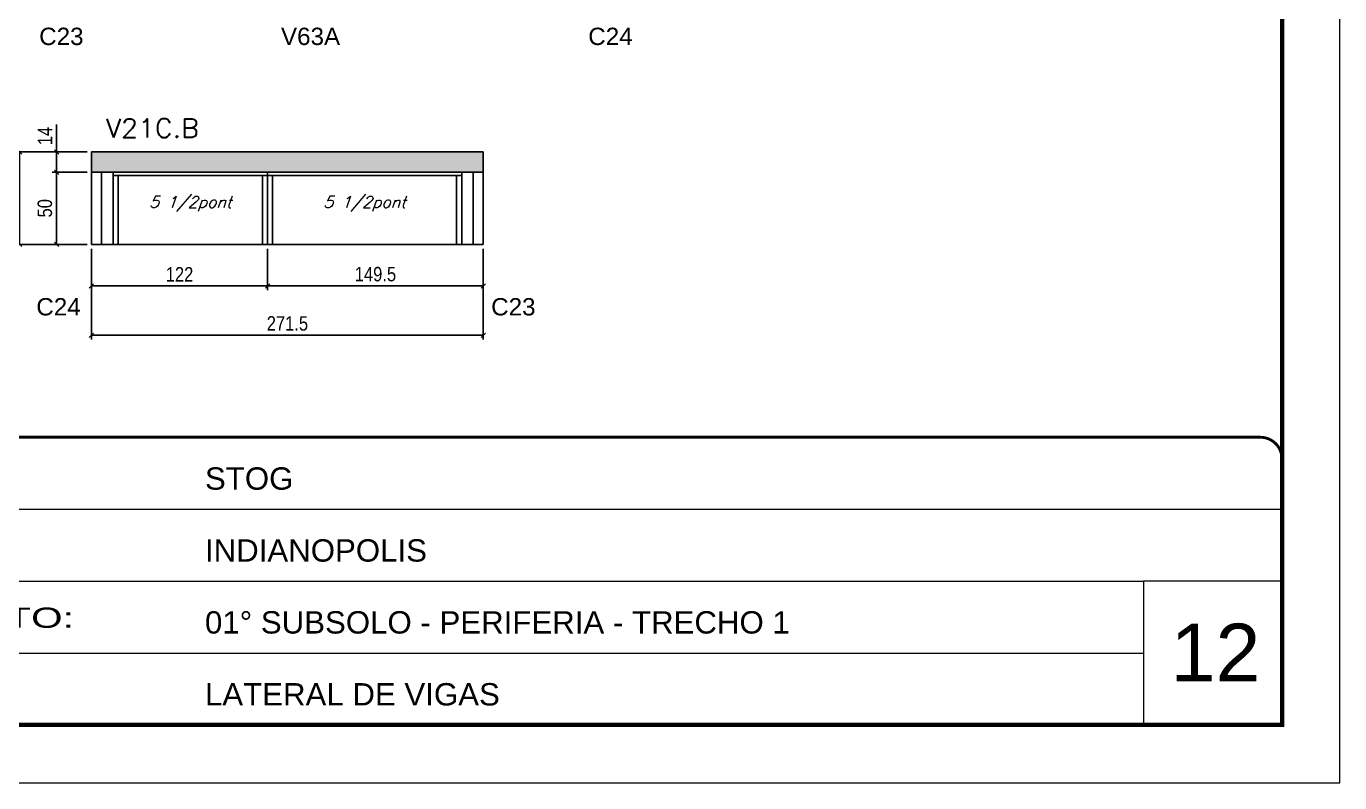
# Model space of a CAD drawing. Extents: x 0 to 6325, y 5574 to 19307.
# Drawn here: x 5330 to 6240, y 14763 to 15287 of the extents above; entities that cross this region are included whole.
import ezdxf

# ---------------------------------------------------------------- set-up
doc = ezdxf.new("R2010")
doc.units = 0
doc.linetypes.add('CONTINUO', pattern=[0])
doc.linetypes.add('DASHED', pattern=[0.75, 0.5, -0.25])
for name, color, linetype in [('1', 1, 'Continuous'), ('5', 5, 'Continuous'), ('COTA', 241, 'Continuous'), ('Painéis', 200, 'Continuous'), ('SARR_2.2x7', 40, 'Continuous'), ('SARR_3.5x7', 81, 'Continuous'), ('texto', 7, 'Continuous')]:
    doc.layers.add(name, color=color, linetype=linetype)
for name, color, linetype, lineweight in [('CARIMBO', 255, 'Continuous', 9), ('Folhas', 255, 'Continuous', 9), ('SARRAFO DE PRESSAO', 251, 'DASHED', 9), ('Texto Seção', 7, 'Continuous', 15)]:
    doc.layers.add(name, color=color, linetype=linetype, lineweight=lineweight)
doc.styles.add('arial', font='arial.ttf')
doc.styles.add('COTA TECNICA', font='techl___.ttf', dxfattribs={"height": 10})
doc.styles.add('REGUA-120', font='ROMANS.shx', dxfattribs={"height": 15})
doc.styles.add('Romans', font='romans.shx')
doc.styles.get("Standard").update_dxf_attribs({"font": 'arial.ttf'})
doc.styles.add('Tecnologia', font='')
doc.styles.get('Tecnologia').set_extended_font_data('Forgotten Futurist')
doc.dimstyles.new('PAINEL', dxfattribs={"dimtxt": 10, "dimasz": 3, "dimexe": 3, "dimexo": 3, "dimgap": 3, "dimtad": 1, "dimdec": 1, "dimzin": 12, "dimdsep": 46, "dimtxsty": 'COTA TECNICA', "dimblk1": 'OBLIQUE', "dimblk2": 'OBLIQUE', "dimsah": 1, "dimcen": 0.9, "dimclrd": 4, "dimclre": 4, "dimclrt": 240, "dimadec": 1, "dimazin": 3, "dimtfac": 1, "dimtdec": 1, "dimtmove": 0, "dimatfit": 3, "dimfxl": 1, "dimtolj": 1, "dimtzin": 12, "dimarcsym": 0})

# ---------------------------------------------------------------- blocks, each defined once
blk = doc.blocks.new('9999999999')
at = {"color": 30, "linetype": 'CONTINUO'}
for p, q in [((98564.56, 34379.64), (99583.98, 34379.64)), ((98564.56, 34329.83), (99487.98, 34329.83)), ((99583.98, 34329.83), (99487.98, 34329.83)), ((99487.98, 34329.83), (99487.98, 34230.21)), ((98564.56, 34280.02), (99487.98, 34280.02))]:
    blk.add_line(p, q, dxfattribs=at)
at = {"color": 30, "linetype": 'CONTINUO', "const_width": 2}
blk.add_lwpolyline([(99583.98, 34230.21), (99583.98, 34414.45, 0.414214), (99568.98, 34429.45), (98228.98, 34429.45, 0.414214), (98213.98, 34414.45), (98213.98, 34245.21, 0.414214), (98228.98, 34230.21), (99583.98, 34230.21)], format="xyb", dxfattribs=at)
at = {"layer": 'Folhas'}
blk.add_lwpolyline([(98138.98, 34190.21), (99623.98, 34190.21), (99623.98, 35240.21), (98138.98, 35240.21)], close=True, dxfattribs=at)
at = {"layer": 'Folhas', "color": 30, "const_width": 3}
blk.add_lwpolyline([(98213.98, 34230.21), (99583.98, 34230.21), (99583.98, 35200.21), (98213.98, 35200.21)], close=True, dxfattribs=at)
at = {"color": 7, "linetype": 'Continuous', "ltscale": 5, "style": 'arial'}
for s, height, p in [('STOG', 15.483, (98837.68, 34393.13)), ('INDIANOPOLIS', 15.4829, (98837.68, 34343.32)), ('01° SUBSOLO - PERIFERIA - TRECHO 1', 15.4829, (98837.68, 34293.51)), ('LATERAL DE VIGAS', 15.4829, (98837.68, 34243.7))]:
    blk.add_text(s, height=height, dxfattribs=at).set_placement(p)
at = {"layer": 'Folhas', "color": 7, "style": 'Tecnologia', "width": 1.5}
blk.add_text('PAVIMENTO:', height=14, dxfattribs=at).set_placement((98573.65, 34297.5))
blk = doc.blocks.new('_Oblique')
at = {"layer": '1', "color": 0, "lineweight": -2}
blk.add_line((-0.5, -0.5), (0.5, 0.5), dxfattribs=at)
blk = doc.blocks.new('*D4814')
at = {"layer": 'COTA', "color": 4, "lineweight": -2, "transparency": 16777216}
for p, q in [((5372.08, 15185.68), (5347.9, 15185.68)), ((5350.9, 15135.68), (5350.9, 15185.68)), ((5372.08, 15135.68), (5347.9, 15135.68))]:
    blk.add_line(p, q, dxfattribs=at)
at = {"layer": 'Defpoints', "color": 0, "transparency": 16777216}
for p in [(5350.9, 15185.68), (5375.08, 15185.68), (5375.08, 15135.68)]:
    blk.add_point(p, dxfattribs=at)
at = {"layer": 'COTA', "color": 4, "lineweight": -2, "transparency": 16777216, "xscale": 3, "yscale": 3, "zscale": 3}
for p, rotation in [((5350.9, 15185.68), 90), ((5350.9, 15135.68), 270)]:
    blk.add_blockref('_Oblique', p, dxfattribs=dict(at, rotation=rotation))
at = {"layer": 'COTA', "color": 240, "transparency": 16777216, "insert": (5342.79, 15160.68), "char_height": 10, "attachment_point": 5, "rotation": 90, "style": 'COTA TECNICA'}
blk.add_mtext('\\A1;50', dxfattribs=at)
blk = doc.blocks.new('*D4815')
at = {"layer": 'COTA', "color": 4, "lineweight": -2, "transparency": 16777216}
for p, q in [((5350.9, 15199.68), (5350.9, 15218.8)), ((5372.08, 15199.68), (5347.9, 15199.68)), ((5350.9, 15185.68), (5350.9, 15199.68)), ((5372.08, 15185.68), (5347.9, 15185.68))]:
    blk.add_line(p, q, dxfattribs=at)
at = {"layer": 'Defpoints', "color": 0, "transparency": 16777216}
for p in [(5350.9, 15199.68), (5375.08, 15199.68), (5375.08, 15185.68)]:
    blk.add_point(p, dxfattribs=at)
at = {"layer": 'COTA', "color": 4, "lineweight": -2, "transparency": 16777216, "xscale": 3, "yscale": 3, "zscale": 3}
for p, rotation in [((5350.9, 15199.68), 90), ((5350.9, 15185.68), 270)]:
    blk.add_blockref('_Oblique', p, dxfattribs=dict(at, rotation=rotation))
at = {"layer": 'COTA', "color": 240, "transparency": 16777216, "insert": (5342.83, 15210.74), "char_height": 10, "attachment_point": 5, "rotation": 90, "style": 'COTA TECNICA'}
blk.add_mtext('\\A1;14', dxfattribs=at)
blk = doc.blocks.new('*D3684')
at = {"layer": 'COTA', "color": 4, "lineweight": -2, "transparency": 16777216}
for p, q in [((5372.08, 15199.68), (5322.24, 15199.68)), ((5325.24, 15135.68), (5325.24, 15199.68)), ((5372.08, 15135.68), (5322.24, 15135.68))]:
    blk.add_line(p, q, dxfattribs=at)
at = {"layer": 'Defpoints', "color": 0, "transparency": 16777216}
for p in [(5325.24, 15199.68), (5375.08, 15199.68), (5375.08, 15135.68)]:
    blk.add_point(p, dxfattribs=at)
at = {"layer": 'COTA', "color": 4, "lineweight": -2, "transparency": 16777216, "xscale": 3, "yscale": 3, "zscale": 3}
for p, rotation in [((5325.24, 15199.68), 90), ((5325.24, 15135.68), 270)]:
    blk.add_blockref('_Oblique', p, dxfattribs=dict(at, rotation=rotation))
at = {"layer": 'COTA', "color": 240, "transparency": 16777216, "insert": (5317.14, 15167.68), "char_height": 10, "attachment_point": 5, "rotation": 90, "style": 'COTA TECNICA'}
blk.add_mtext('\\A1;64', dxfattribs=at)
blk = doc.blocks.new('*D4816')
at = {"layer": 'COTA', "color": 4, "lineweight": -2, "transparency": 16777216}
for p, q in [((5375.08, 15132.68), (5375.08, 15069.77)), ((5646.58, 15132.68), (5646.58, 15069.77)), ((5375.08, 15072.77), (5646.58, 15072.77))]:
    blk.add_line(p, q, dxfattribs=at)
at = {"layer": 'Defpoints', "color": 0, "transparency": 16777216}
for p in [(5375.08, 15135.68), (5646.58, 15135.68), (5646.58, 15072.77)]:
    blk.add_point(p, dxfattribs=at)
at = {"layer": 'COTA', "color": 4, "lineweight": -2, "transparency": 16777216, "xscale": 3, "yscale": 3, "zscale": 3, "rotation": 180}
blk.add_blockref('_Oblique', (5375.08, 15072.77), dxfattribs=at)
at = {"layer": 'COTA', "color": 4, "lineweight": -2, "transparency": 16777216, "xscale": 3, "yscale": 3, "zscale": 3}
blk.add_blockref('_Oblique', (5646.58, 15072.77), dxfattribs=at)
at = {"layer": 'COTA', "color": 240, "transparency": 16777216, "insert": (5510.83, 15080.88), "char_height": 10, "attachment_point": 5, "style": 'COTA TECNICA'}
blk.add_mtext('\\A1;271.5', dxfattribs=at)
blk = doc.blocks.new('*D4817')
at = {"layer": 'COTA', "color": 4, "lineweight": -2, "transparency": 16777216}
for p, q in [((5375.08, 15132.68), (5375.08, 15103.88)), ((5497.08, 15132.68), (5497.08, 15103.88)), ((5375.08, 15106.88), (5497.08, 15106.88))]:
    blk.add_line(p, q, dxfattribs=at)
at = {"layer": 'Defpoints', "color": 0, "transparency": 16777216}
for p in [(5375.08, 15135.68), (5497.08, 15135.68), (5497.08, 15106.88)]:
    blk.add_point(p, dxfattribs=at)
at = {"layer": 'COTA', "color": 4, "lineweight": -2, "transparency": 16777216, "xscale": 3, "yscale": 3, "zscale": 3, "rotation": 180}
blk.add_blockref('_Oblique', (5375.08, 15106.88), dxfattribs=at)
at = {"layer": 'COTA', "color": 4, "lineweight": -2, "transparency": 16777216, "xscale": 3, "yscale": 3, "zscale": 3}
blk.add_blockref('_Oblique', (5497.08, 15106.88), dxfattribs=at)
at = {"layer": 'COTA', "color": 240, "transparency": 16777216, "insert": (5436.08, 15114.94), "char_height": 10, "attachment_point": 5, "style": 'COTA TECNICA'}
blk.add_mtext('\\A1;122', dxfattribs=at)
blk = doc.blocks.new('*D3675')
at = {"layer": 'COTA', "color": 4, "lineweight": -2, "transparency": 16777216}
for p, q in [((5497.08, 15132.68), (5497.08, 15103.88)), ((5646.58, 15132.68), (5646.58, 15103.88)), ((5497.08, 15106.88), (5646.58, 15106.88))]:
    blk.add_line(p, q, dxfattribs=at)
at = {"layer": 'Defpoints', "color": 0, "transparency": 16777216}
for p in [(5497.08, 15135.68), (5646.58, 15135.68), (5646.58, 15106.88)]:
    blk.add_point(p, dxfattribs=at)
at = {"layer": 'COTA', "color": 4, "lineweight": -2, "transparency": 16777216, "xscale": 3, "yscale": 3, "zscale": 3, "rotation": 180}
blk.add_blockref('_Oblique', (5497.08, 15106.88), dxfattribs=at)
at = {"layer": 'COTA', "color": 4, "lineweight": -2, "transparency": 16777216, "xscale": 3, "yscale": 3, "zscale": 3}
blk.add_blockref('_Oblique', (5646.58, 15106.88), dxfattribs=at)
at = {"layer": 'COTA', "color": 240, "transparency": 16777216, "insert": (5571.83, 15115.02), "char_height": 10, "attachment_point": 5, "style": 'COTA TECNICA'}
blk.add_mtext('\\A1;149.5', dxfattribs=at)

msp = doc.modelspace()

# ---------------------------------------------------------------- hatches: boundary and pattern name
at = {"layer": 'COTA'}
h = msp.add_hatch(dxfattribs=at)
h.set_pattern_fill('AR-CONC', color=256, scale=0.03)
h.set_pattern_definition([(50, (3603.7744, 2297.15), (5.46554, -0.4781726), [0.5715, -6.2865]), (355, (3603.7744, 2297.15), (-1.0573026, 5.7317054), [0.4572, -5.0292175]), (100.451445, (3604.23, 2297.1104), (4.4082374, 5.2535326), [0.4857003, -5.3427073]), (46.1842, (3603.7744, 2298.674), (8.1323712, -1.26127), [0.85725, -9.42975]), (96.63556, (3604.452, 2298.569), (7.122124, 7.4227837), [0.7285507, -8.014068]), (351.18415, (3603.774, 2298.674), (7.122124, 7.422784), [0.685799, -7.543792]), (21, (3604.5364, 2298.293), (4.5484317, -3.067956), [0.5715, -6.2865]), (326, (3604.5364, 2298.293), (1.8540609, 5.525639), [0.4572, -5.0292]), (71.451445, (3604.9154, 2298.0376), (6.4024926, 2.457683), [0.4857003, -5.3426981]), (37.5, (3603.7744, 2297.1502), (0.0926581, 2.53665117), [0, -4.96824, 0, -5.1054, 0, -5.04825]), (7.5, (3603.7744, 2297.1502), (2.0045899, 3.00541724), [0, -2.91084, 0, -4.85394, 0, -1.92405]), (327.5, (3602.075, 2297.1502), (4.06771786, -0.17186232), [0, -1.905, 0, -5.9436, 0, -7.8867]), (317.5, (3601.313, 2297.1502), (4.4438754, 0.7627947), [0, -2.4765, 0, -3.94716, 0, -5.6007])])
h.paths.add_polyline_path([(5375.08, 15199.68), (5375.08, 15185.68), (5646.58, 15185.68), (5646.58, 15199.68)])

# ---------------------------------------------------------------- linework, layer by layer
for p, q in [((5375.08, 15199.68), (5646.58, 15199.68)), ((5375.08, 15185.68), (5375.08, 15199.68)), ((5646.58, 15185.68), (5646.58, 15199.68))]:
    msp.add_line(p, q, dxfattribs=at)
at = {"layer": 'Painéis', "linetype": 'ByBlock'}
for p, q in [((5375.08, 15185.68), (5646.58, 15185.68)), ((5375.08, 15135.68), (5375.08, 15185.68)), ((5497.08, 15135.68), (5497.08, 15185.68)), ((5646.58, 15185.68), (5646.58, 15135.68)), ((5646.58, 15135.68), (5375.08, 15135.68))]:
    msp.add_line(p, q, dxfattribs=at)
at = {"layer": 'SARR_2.2x7', "linetype": 'Continuous'}
for p, q in [((5382.08, 15135.68), (5382.08, 15185.68)), ((5390.08, 15183.48), (5497.08, 15183.48)), ((5631.58, 15183.48), (5497.08, 15183.48)), ((5639.58, 15135.68), (5639.58, 15185.68))]:
    msp.add_line(p, q, dxfattribs=at)
at = {"layer": 'SARR_3.5x7'}
for p, q in [((5390.08, 15185.68), (5390.08, 15135.68)), ((5393.58, 15183.48), (5393.58, 15135.68)), ((5493.58, 15183.48), (5493.58, 15135.68)), ((5500.58, 15183.48), (5500.58, 15135.68)), ((5628.08, 15183.48), (5628.08, 15135.68)), ((5631.58, 15185.68), (5631.58, 15135.68))]:
    msp.add_line(p, q, dxfattribs=at)

# ---------------------------------------------------------------- block references
at = {"layer": 'SARRAFO DE PRESSAO', "color": 6, "linetype": 'ByBlock'}
msp.add_blockref('9999999999', (-93383.98, -19427.36), dxfattribs=at)

# ---------------------------------------------------------------- texts
at = {"layer": '5', "linetype": 'Continuous'}
for s, rotation, p in [('C23', 0.00004, (5338.83, 15273.73)), ('V63A', 0.00004, (5506.36, 15273.73)), ('C24', 0.00004, (5719.3, 15273.73)), ('C24', 359.99996, (5336.84, 15086.45)), ('C23', 359.99996, (5652.01, 15086.45))]:
    msp.add_text(s, height=12, rotation=rotation, dxfattribs=at).set_placement(p)
at = {"layer": 'CARIMBO', "style": 'arial'}
msp.add_text('12', height=40, dxfattribs=at).set_placement((6122.86, 14832.99))
at = {"layer": 'texto', "color": 2, "char_height": 8, "attachment_point": 5, "style": 'Romans'}
for insert in [(5443.58, 15163.68), (5564.33, 15163.68)]:
    msp.add_mtext('{\\Q19;\\C256;5 1/2pont}', dxfattribs=dict(at, insert=insert))
at = {"layer": 'Texto Seção', "style": 'REGUA-120', "width": 1.05}
msp.add_text('V21C.B', height=13, dxfattribs=at).set_placement((5385.08, 15209.68))

# ---------------------------------------------------------------- dimensions: what is measured, and where the dimension line sits
at = {"layer": 'COTA'}
for base, p1, p2, picture, middle in [((5350.9, 15199.68), (5375.08, 15185.68), (5375.08, 15199.68), '*D4815', (5342.83, 15210.74)), ((5325.24, 15199.68), (5375.08, 15135.68), (5375.08, 15199.68), '*D3684', (5317.14, 15167.68)), ((5350.9, 15185.68), (5375.08, 15135.68), (5375.08, 15185.68), '*D4814', (5342.79, 15160.68))]:
    dim = msp.add_linear_dim(base=base, p1=p1, p2=p2, angle=90, dimstyle='PAINEL', dxfattribs=at)
    dim.commit()
    dim.dimension.update_dxf_attribs({"geometry": picture, "text_midpoint": middle})
for base, p1, p2, picture, middle in [((5646.58, 15072.77), (5375.08, 15135.68), (5646.58, 15135.68), '*D4816', (5510.83, 15080.88)), ((5497.08, 15106.88), (5375.08, 15135.68), (5497.08, 15135.68), '*D4817', (5436.08, 15114.94)), ((5646.58, 15106.88), (5497.08, 15135.68), (5646.58, 15135.68), '*D3675', (5571.83, 15115.02))]:
    dim = msp.add_linear_dim(base=base, p1=p1, p2=p2, dimstyle='PAINEL', dxfattribs=at)
    dim.commit()
    dim.dimension.update_dxf_attribs({"geometry": picture, "text_midpoint": middle})

doc.saveas('drawing.dxf')
